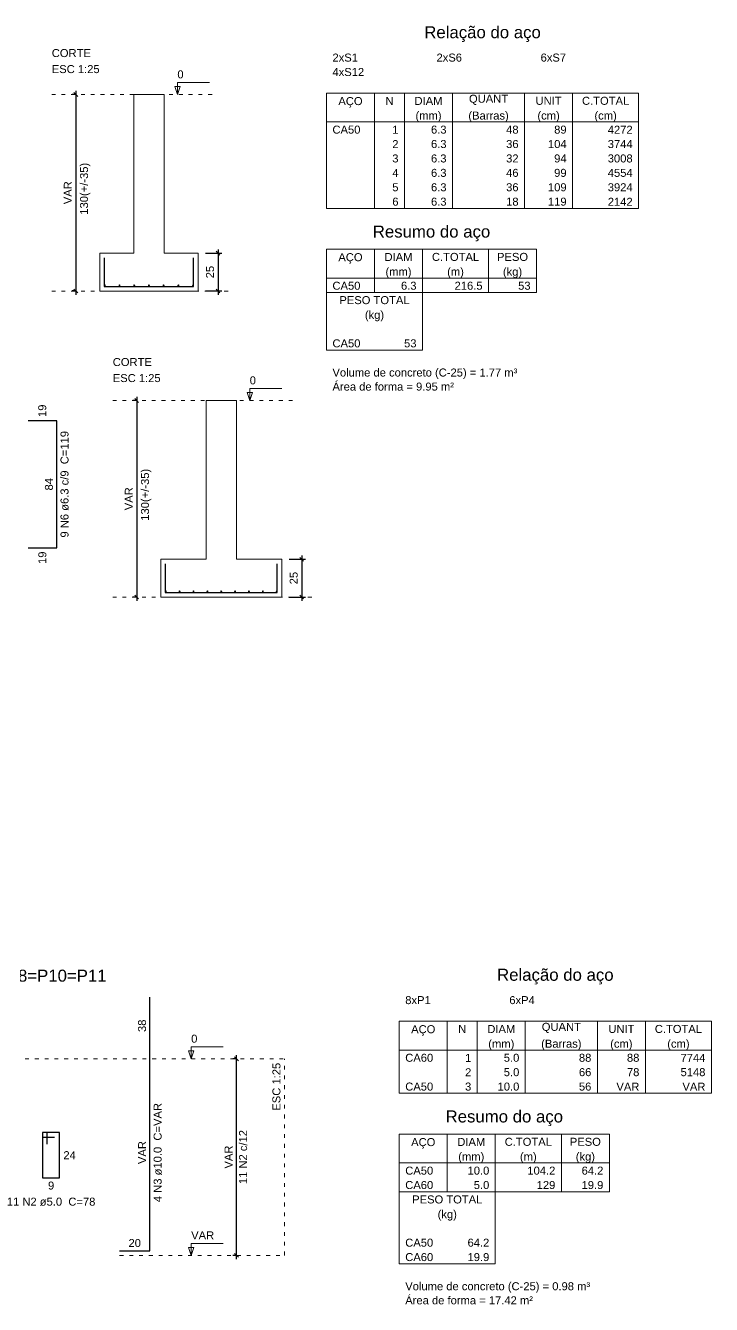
# Model space of a CAD drawing. Header units: millimetres. Extents: x 0 to 619, y -40 to 53.
# Drawn here: x 268.52 to 286.67, y 15.08 to 48.91 of the extents above; entities that cross this region are included whole.
import ezdxf

# ---------------------------------------------------------------- set-up
doc = ezdxf.new("R2010")
doc.units = ezdxf.units.MM
doc.linetypes.add('DOT2', pattern=[3.175, 0, -3.175])
for name, color, linetype, lineweight in [('DT-Armadura', 2, 'Continuous', 30), ('DT-Barras na forma', 2, 'Continuous', 30), ('DT-Barras no corte', 5, 'Continuous', 5), ('DT-Barras rebatidas', 2, 'Continuous', 30), ('DT-Cotas', 9, 'Continuous', 5), ('DT-Forma', 5, 'Continuous', 5), ('DT-Pontilhado', 9, 'DOT2', 5), ('DT-Relação do aço', 9, 'Continuous', 5), ('DT-Textos', 7, 'Continuous', 5), ('DT-Título', 3, 'Continuous', 20)]:
    doc.layers.add(name, color=color, linetype=linetype, lineweight=lineweight)
doc.styles.add('Arial', font='arial.ttf')
doc.styles.get("Standard").update_dxf_attribs({"font": 'arial.ttf'})
doc.dimstyles.new('UM_25.000000', dxfattribs={"dimtxt": 0.18, "dimasz": 0.1, "dimexe": 0.1, "dimexo": 0.2, "dimgap": 0, "dimtad": 1, "dimtih": 1, "dimtoh": 1, "dimdec": 1, "dimlfac": 25, "dimzin": 0, "dimdsep": 46, "dimtxsty": 'Standard', "dimblk": 'CLOSED', "dimblk1": 'CLOSED', "dimblk2": 'CLOSED', "dimcen": 0.09, "dimdle": 0.1, "dimadec": 1, "dimazin": 2, "dimtfac": 1, "dimtdec": 4, "dimtofl": 0, "dimtmove": 0, "dimatfit": 3, "dimldrblk": 'CLOSED', "dimfxl": 1, "dimtolj": 1, "dimarcsym": 0})

# ---------------------------------------------------------------- blocks, each defined once
blk = doc.blocks.new('_OBLIQUE')
at = {"color": 0, "linetype": 'ByBlock', "lineweight": -2}
blk.add_line((-0.5, -0.5), (0.5, 0.5), dxfattribs=at)
blk = doc.blocks.new('*D116')
at = {"layer": 'Defpoints', "color": 0, "transparency": 16777216}
for p in [(271.677, 38.993), (271.465, 33.793), (271.677, 33.793)]:
    blk.add_point(p, dxfattribs=at)
at = {"layer": 'DT-Cotas', "color": 0, "lineweight": -2, "transparency": 16777216}
for p, q in [((271.477, 38.993), (271.365, 38.993)), ((271.465, 39.093), (271.465, 33.693)), ((271.477, 33.793), (271.365, 33.793))]:
    blk.add_line(p, q, dxfattribs=at)
at = {"layer": 'DT-Cotas', "color": 0, "lineweight": -2, "transparency": 16777216, "xscale": 0.1, "yscale": 0.1, "zscale": 0.1}
for p, rotation in [((271.465, 38.993), 90), ((271.465, 33.793), 270)]:
    blk.add_blockref('_OBLIQUE', p, dxfattribs=dict(at, rotation=rotation))
at = {"layer": 'DT-Cotas', "transparency": 16777216, "insert": (271.254, 36.393), "char_height": 0.2118, "attachment_point": 5, "rotation": 90, "style": 'Arial'}
blk.add_mtext('\\A1;VAR', dxfattribs=at)
blk = doc.blocks.new('*D117')
at = {"layer": 'Defpoints', "color": 0, "transparency": 16777216}
for p in [(275.301, 34.793), (275.301, 33.793), (275.83, 33.793)]:
    blk.add_point(p, dxfattribs=at)
at = {"layer": 'DT-Cotas', "color": 0, "lineweight": -2, "transparency": 16777216}
for p, q in [((275.83, 34.893), (275.83, 33.693)), ((275.501, 34.793), (275.93, 34.793)), ((275.501, 33.793), (275.93, 33.793))]:
    blk.add_line(p, q, dxfattribs=at)
at = {"layer": 'DT-Cotas', "color": 0, "lineweight": -2, "transparency": 16777216, "xscale": 0.1, "yscale": 0.1, "zscale": 0.1}
for p, rotation in [((275.83, 34.793), 90), ((275.83, 33.793), 270)]:
    blk.add_blockref('_OBLIQUE', p, dxfattribs=dict(at, rotation=rotation))
at = {"layer": 'DT-Cotas', "transparency": 16777216, "insert": (275.619, 34.293), "char_height": 0.2118, "attachment_point": 5, "rotation": 90, "style": 'Arial'}
blk.add_mtext('\\A1;25', dxfattribs=at)
blk = doc.blocks.new('*D140')
at = {"layer": 'Defpoints', "color": 0, "transparency": 16777216}
for p in [(274.105, 21.575), (274.317, 21.575), (274.317, 16.375)]:
    blk.add_point(p, dxfattribs=at)
at = {"layer": 'DT-Cotas', "color": 0, "lineweight": -2, "transparency": 16777216}
for p, q in [((274.105, 16.275), (274.105, 21.675)), ((274.117, 21.575), (274.005, 21.575)), ((274.117, 16.375), (274.005, 16.375))]:
    blk.add_line(p, q, dxfattribs=at)
at = {"layer": 'DT-Cotas', "color": 0, "lineweight": -2, "transparency": 16777216, "xscale": 0.1, "yscale": 0.1, "zscale": 0.1}
for p, rotation in [((274.105, 21.575), 90), ((274.105, 16.375), 270)]:
    blk.add_blockref('_OBLIQUE', p, dxfattribs=dict(at, rotation=rotation))
at = {"layer": 'DT-Cotas', "transparency": 16777216, "insert": (273.893, 18.975), "char_height": 0.2118, "attachment_point": 5, "rotation": 90, "style": 'Arial'}
blk.add_mtext('\\A1;VAR', dxfattribs=at)
blk = doc.blocks.new('*D480')
at = {"layer": 'Defpoints', "color": 0, "transparency": 16777216}
for p in [(270.063, 47.09), (269.852, 41.89), (270.063, 41.89)]:
    blk.add_point(p, dxfattribs=at)
at = {"layer": 'DT-Cotas', "color": 0, "lineweight": -2, "transparency": 16777216}
for p, q in [((269.863, 47.09), (269.752, 47.09)), ((269.852, 47.19), (269.852, 41.79)), ((269.863, 41.89), (269.752, 41.89))]:
    blk.add_line(p, q, dxfattribs=at)
at = {"layer": 'DT-Cotas', "color": 0, "lineweight": -2, "transparency": 16777216, "xscale": 0.1, "yscale": 0.1, "zscale": 0.1}
for p, rotation in [((269.852, 47.09), 90), ((269.852, 41.89), 270)]:
    blk.add_blockref('_OBLIQUE', p, dxfattribs=dict(at, rotation=rotation))
at = {"layer": 'DT-Cotas', "transparency": 16777216, "insert": (269.64, 44.49), "char_height": 0.2118, "attachment_point": 5, "rotation": 90, "style": 'Arial'}
blk.add_mtext('\\A1;VAR', dxfattribs=at)
blk = doc.blocks.new('*D481')
at = {"layer": 'Defpoints', "color": 0, "transparency": 16777216}
for p in [(273.087, 42.89), (273.087, 41.89), (273.616, 41.89)]:
    blk.add_point(p, dxfattribs=at)
at = {"layer": 'DT-Cotas', "color": 0, "lineweight": -2, "transparency": 16777216}
for p, q in [((273.616, 42.99), (273.616, 41.79)), ((273.287, 42.89), (273.716, 42.89)), ((273.287, 41.89), (273.716, 41.89))]:
    blk.add_line(p, q, dxfattribs=at)
at = {"layer": 'DT-Cotas', "color": 0, "lineweight": -2, "transparency": 16777216, "xscale": 0.1, "yscale": 0.1, "zscale": 0.1}
for p, rotation in [((273.616, 42.89), 90), ((273.616, 41.89), 270)]:
    blk.add_blockref('_OBLIQUE', p, dxfattribs=dict(at, rotation=rotation))
at = {"layer": 'DT-Cotas', "transparency": 16777216, "insert": (273.405, 42.39), "char_height": 0.2118, "attachment_point": 5, "rotation": 90, "style": 'Arial'}
blk.add_mtext('\\A1;25', dxfattribs=at)

msp = doc.modelspace()

# ---------------------------------------------------------------- linework, layer by layer
at = {"layer": 'DT-Armadura'}
for p, q in [((269.3474, 38.4564), (268.5874, 38.4564)), ((269.3474, 35.0964), (269.3474, 38.4564)), ((268.5874, 35.0964), (269.3474, 35.0964))]:
    msp.add_line(p, q, dxfattribs=at)
for points in [[(270.6069, 42.7695), (270.6069, 42.0095), (272.9669, 42.0095), (272.9669, 42.7695)], [(272.2208, 34.6728), (272.2208, 33.9128), (275.1808, 33.9128), (275.1808, 34.6728)]]:
    msp.add_lwpolyline(points, dxfattribs=at)
at = {"layer": 'DT-Barras no corte'}
for centre in [(270.6195, 42.0395), (271.0086, 42.0395), (271.3978, 42.0395), (271.7869, 42.0395), (272.176, 42.0395), (272.5652, 42.0395), (272.9543, 42.0395), (272.2334, 33.9428), (272.6003, 33.9428), (272.9671, 33.9428), (273.334, 33.9428), (273.7008, 33.9428), (274.0677, 33.9428), (274.4345, 33.9428), (274.8014, 33.9428), (275.1682, 33.9428)]:
    msp.add_circle(centre, 0.0126, dxfattribs=at)
at = {"layer": 'DT-Barras rebatidas'}
for p, q in [((271.8108, 21.6949), (271.8108, 23.2017)), ((271.8108, 16.4949), (271.8108, 21.6949)), ((269.0986, 19.6246), (268.9736, 19.6246)), ((268.9736, 19.6246), (268.9736, 18.4246)), ((269.4236, 19.6246), (268.9736, 19.6246)), ((268.9736, 19.6246), (268.9736, 19.4996)), ((268.9736, 19.4996), (269.2861, 19.4996)), ((269.0986, 19.3121), (269.0986, 19.6246)), ((269.4236, 18.4246), (269.4236, 19.6246)), ((268.9736, 18.4246), (269.4236, 18.4246)), ((271.0108, 16.4949), (271.8108, 16.4949))]:
    msp.add_line(p, q, dxfattribs=at)
at = {"layer": 'DT-Forma'}
for points in [[(272.1869, 47.0895), (271.3869, 47.0895), (271.3869, 42.8895), (271.3869, 42.8895), (270.4869, 42.8895), (270.4869, 41.8895), (273.0869, 41.8895), (273.0869, 42.8895), (272.1869, 42.8895), (272.1869, 42.8895), (272.1869, 47.0895)], [(274.1008, 38.9928), (273.3008, 38.9928), (273.3008, 34.7928), (273.3008, 34.7928), (272.1008, 34.7928), (272.1008, 33.7928), (275.3008, 33.7928), (275.3008, 34.7928), (274.1008, 34.7928), (274.1008, 34.7928), (274.1008, 38.9928)]]:
    msp.add_lwpolyline(points, close=True, dxfattribs=at)
at = {"layer": 'DT-Pontilhado', "ltscale": 0.05}
for p, q in [((269.2161, 47.0895), (273.5105, 47.0895)), ((269.2161, 41.8895), (270.4869, 41.8895)), ((273.8812, 41.8895), (273.0869, 41.8895)), ((270.83, 38.9928), (275.7244, 38.9928)), ((270.83, 33.7928), (272.1008, 33.7928)), ((276.0951, 33.7928), (275.3008, 33.7928)), ((265.4084, 21.5749), (275.3761, 21.5749)), ((275.3761, 16.3749), (275.3761, 21.5749)), ((271.0108, 16.3749), (275.3761, 16.3749))]:
    msp.add_line(p, q, dxfattribs=at)
at = {"layer": 'DT-Relação do aço', "linetype": 'Continuous'}
for p, q in [((276.4845, 47.1244), (284.7447, 47.1244)), ((276.4845, 47.1244), (276.4845, 46.3619)), ((277.7553, 47.1244), (277.7553, 46.3619)), ((278.5495, 47.1244), (278.5495, 46.3619)), ((279.8203, 47.1244), (279.8203, 46.3619)), ((281.7265, 47.1244), (281.7265, 46.3619)), ((282.9973, 47.1244), (282.9973, 46.3619)), ((284.7447, 47.1244), (284.7447, 46.3619)), ((276.4845, 46.3619), (284.7447, 46.3619)), ((276.4845, 46.3619), (276.4845, 44.0745)), ((277.7553, 46.3619), (277.7553, 44.0745)), ((278.5495, 46.3619), (278.5495, 44.0745)), ((279.8203, 46.3619), (279.8203, 44.0745)), ((281.7265, 46.3619), (281.7265, 44.0745)), ((282.9973, 46.3619), (282.9973, 44.0745)), ((284.7447, 46.3619), (284.7447, 44.0745)), ((276.4845, 44.0745), (284.7447, 44.0745)), ((276.4845, 42.9943), (282.0442, 42.9943)), ((276.4845, 42.9943), (276.4845, 42.2318)), ((277.7553, 42.9943), (277.7553, 42.2318)), ((279.0261, 42.9943), (279.0261, 42.2318)), ((280.7734, 42.9943), (280.7734, 42.2318)), ((282.0442, 42.9943), (282.0442, 42.2318)), ((276.4845, 42.2318), (282.0442, 42.2318)), ((276.4845, 42.2318), (276.4845, 41.8506)), ((277.7553, 42.2318), (277.7553, 41.8506)), ((279.0261, 42.2318), (279.0261, 41.8506)), ((280.7734, 42.2318), (280.7734, 41.8506)), ((282.0442, 42.2318), (282.0442, 41.8506)), ((276.4845, 41.8506), (282.0442, 41.8506)), ((276.4845, 41.8506), (276.4845, 40.7069)), ((279.0261, 41.8506), (279.0261, 40.7069)), ((276.4845, 40.7069), (276.4845, 40.3256)), ((279.0261, 40.7069), (279.0261, 40.3256)), ((276.4845, 40.3256), (279.0261, 40.3256)), ((278.4105, 22.5677), (286.6707, 22.5677)), ((278.4105, 22.5677), (278.4105, 21.8052)), ((279.6813, 22.5677), (279.6813, 21.8052)), ((280.4756, 22.5677), (280.4756, 21.8052)), ((281.7464, 22.5677), (281.7464, 21.8052)), ((283.6526, 22.5677), (283.6526, 21.8052)), ((284.9234, 22.5677), (284.9234, 21.8052)), ((286.6707, 22.5677), (286.6707, 21.8052)), ((278.4105, 21.8052), (286.6707, 21.8052)), ((278.4105, 21.8052), (278.4105, 20.6615)), ((279.6813, 21.8052), (279.6813, 20.6615)), ((280.4756, 21.8052), (280.4756, 20.6615)), ((281.7464, 21.8052), (281.7464, 20.6615)), ((283.6526, 21.8052), (283.6526, 20.6615)), ((284.9234, 21.8052), (284.9234, 20.6615)), ((286.6707, 21.8052), (286.6707, 20.6615)), ((278.4105, 20.6615), (286.6707, 20.6615)), ((278.4105, 19.5813), (283.9703, 19.5813)), ((278.4105, 19.5813), (278.4105, 18.8188)), ((279.6813, 19.5813), (279.6813, 18.8188)), ((280.9521, 19.5813), (280.9521, 18.8188)), ((282.6995, 19.5813), (282.6995, 18.8188)), ((283.9703, 19.5813), (283.9703, 18.8188)), ((278.4105, 18.8188), (283.9703, 18.8188)), ((278.4105, 18.8188), (278.4105, 18.0564)), ((279.6813, 18.8188), (279.6813, 18.0564)), ((280.9521, 18.8188), (280.9521, 18.0564)), ((282.6995, 18.8188), (282.6995, 18.0564)), ((283.9703, 18.8188), (283.9703, 18.0564)), ((278.4105, 18.0564), (283.9703, 18.0564)), ((278.4105, 18.0564), (278.4105, 16.9126)), ((280.9521, 18.0564), (280.9521, 16.9126)), ((278.4105, 16.9126), (278.4105, 16.1502)), ((280.9521, 16.9126), (280.9521, 16.1502)), ((278.4105, 16.1502), (280.9521, 16.1502))]:
    msp.add_line(p, q, dxfattribs=at)
at = {"layer": 'DT-Textos'}
for points in [[(272.5399, 47.0895), (272.5399, 47.4072), (273.3871, 47.4072)], [(274.4538, 38.9928), (274.4538, 39.3105), (275.301, 39.3105)], [(272.9051, 21.5749), (272.9051, 21.8926), (273.7523, 21.8926)], [(272.9051, 16.3749), (272.9051, 16.6926), (273.7523, 16.6926)]]:
    msp.add_lwpolyline(points, dxfattribs=at)
for points in [[(272.6105, 47.3013), (272.5399, 47.0895), (272.4693, 47.3013), (272.6105, 47.3013)], [(274.5244, 39.2046), (274.4538, 38.9928), (274.3832, 39.2046), (274.5244, 39.2046)], [(272.9757, 21.7867), (272.9051, 21.5749), (272.8345, 21.7867), (272.9757, 21.7867)], [(272.9757, 16.5867), (272.9051, 16.3749), (272.8345, 16.5867), (272.9757, 16.5867)]]:
    msp.add_lwpolyline(points, close=True, dxfattribs=at)

# ---------------------------------------------------------------- texts
at = {"layer": 'DT-Armadura', "color": 7, "char_height": 0.2118, "rotation": 90.00021, "line_spacing_factor": 0.9, "style": 'Arial'}
for s, insert, width, attachment_point in [('19', (269.0733, 38.5564), 0.90832, 7), ('9 N6 ø6.3 c/9  C=119', (269.6651, 36.7764), 5.0832, 8), ('84', (269.2501, 36.7764), 0.90832, 8), ('19', (268.8615, 34.9964), 0.90832, 3)]:
    msp.add_mtext(s, dxfattribs=dict(at, insert=insert, width=width, attachment_point=attachment_point))
at = {"layer": 'DT-Barras na forma', "color": 7, "insert": (274.387, 18.9749), "char_height": 0.2118, "width": 2.5416, "attachment_point": 8, "rotation": 90.00021, "line_spacing_factor": 0.9, "style": 'Arial'}
msp.add_mtext('11 N2 c/12', dxfattribs=at)
at = {"layer": 'DT-Barras rebatidas', "color": 7, "char_height": 0.2118, "attachment_point": 8, "rotation": 90.00021, "line_spacing_factor": 0.9, "style": 'Arial'}
for s, insert, width in [('38', (271.7135, 22.4483), 0.90832), ('4 N3 ø10.0  C=VAR', (272.1287, 19.0944), 4.32072), ('VAR', (271.7135, 19.0949), 1.16248)]:
    msp.add_mtext(s, dxfattribs=dict(at, insert=insert, width=width))
at = {"layer": 'DT-Barras rebatidas', "color": 7, "char_height": 0.2118, "line_spacing_factor": 0.9, "style": 'Arial'}
for s, insert, width, attachment_point in [('24', (269.5237, 19.1305), 0.90832, 1), ('9', (269.1986, 18.3273), 0.65416, 2), ('11 N2 ø5.0  C=78', (269.1986, 17.6833), 4.06656, 8), ('20', (271.4108, 16.5922), 0.90832, 8)]:
    msp.add_mtext(s, dxfattribs=dict(at, insert=insert, width=width, attachment_point=attachment_point))
at = {"layer": 'DT-Cotas', "char_height": 0.2118, "width": 2.5416, "attachment_point": 8, "rotation": 90.00021, "line_spacing_factor": 0.798, "style": 'Arial'}
for insert in [(270.2391, 44.5951), (271.853, 36.4984)]:
    msp.add_mtext('130(+/-35)', dxfattribs=dict(at, insert=insert))
at = {"layer": 'DT-Relação do aço', "color": 7, "line_spacing_factor": 0.9, "style": 'Arial'}
for s, insert, char_height, width, attachment_point in [('Relação do aço', (280.6146, 48.4799), 0.3177, 5.33736, 8), ('2xS1', (276.6433, 47.9568), 0.2118, 1.01664, 7), ('2xS6', (279.3967, 47.9568), 0.2118, 1.01664, 7), ('6xS7', (282.1501, 47.9568), 0.2118, 1.01664, 7), ('4xS12', (276.6433, 47.5755), 0.2118, 1.2708, 7), ('QUANT', (280.7734, 46.8131), 0.2118, 1.2708, 8), ('AÇO', (277.1199, 46.7432), 0.2118, 0.76248, 8), ('N', (278.1524, 46.8131), 0.2118, 0.25416, 8), ('DIAM', (279.1849, 46.8131), 0.2118, 1.01664, 8), ('UNIT', (282.3619, 46.8131), 0.2118, 1.01664, 8), ('C.TOTAL', (283.871, 46.8131), 0.2118, 1.77912, 8), ('(mm)', (279.1849, 46.3619), 0.2118, 1.01664, 8), ('(Barras)', (280.7734, 46.3619), 0.2118, 2.03328, 8), ('(cm)', (282.3619, 46.3619), 0.2118, 1.01664, 8), ('(cm)', (283.871, 46.3619), 0.2118, 1.01664, 8), ('CA50', (276.6433, 46.0506), 0.2118, 1.01664, 7), ('1', (278.3907, 46.0506), 0.2118, 0.25416, 9), ('6.3', (279.6615, 46.0506), 0.2118, 0.76248, 9), ('48', (281.5677, 46.0506), 0.2118, 0.50832, 9), ('89', (282.8385, 46.0506), 0.2118, 0.50832, 9), ('4272', (284.5858, 46.0506), 0.2118, 1.01664, 9), ('2', (278.3907, 45.6693), 0.2118, 0.25416, 9), ('6.3', (279.6615, 45.6693), 0.2118, 0.76248, 9), ('36', (281.5677, 45.6693), 0.2118, 0.50832, 9), ('104', (282.8385, 45.6693), 0.2118, 0.76248, 9), ('3744', (284.5858, 45.6693), 0.2118, 1.01664, 9), ('3', (278.3907, 45.2881), 0.2118, 0.25416, 9), ('6.3', (279.6615, 45.2881), 0.2118, 0.76248, 9), ('32', (281.5677, 45.2881), 0.2118, 0.50832, 9), ('94', (282.8385, 45.2881), 0.2118, 0.50832, 9), ('3008', (284.5858, 45.2881), 0.2118, 1.01664, 9), ('4', (278.3907, 44.9069), 0.2118, 0.25416, 9), ('6.3', (279.6615, 44.9069), 0.2118, 0.76248, 9), ('46', (281.5677, 44.9069), 0.2118, 0.50832, 9), ('99', (282.8385, 44.9069), 0.2118, 0.50832, 9), ('4554', (284.5858, 44.9069), 0.2118, 1.01664, 9), ('5', (278.3907, 44.5256), 0.2118, 0.25416, 9), ('6.3', (279.6615, 44.5256), 0.2118, 0.76248, 9), ('36', (281.5677, 44.5256), 0.2118, 0.50832, 9), ('109', (282.8385, 44.5256), 0.2118, 0.76248, 9), ('3924', (284.5858, 44.5256), 0.2118, 1.01664, 9), ('6', (278.3907, 44.1444), 0.2118, 0.25416, 9), ('6.3', (279.6615, 44.1444), 0.2118, 0.76248, 9), ('18', (281.5677, 44.1444), 0.2118, 0.50832, 9), ('119', (282.8385, 44.1444), 0.2118, 0.76248, 9), ('2142', (284.5858, 44.1444), 0.2118, 1.01664, 9), ('Resumo do aço', (279.2643, 43.2061), 0.3177, 4.95612, 8), ('AÇO', (277.1199, 42.6131), 0.2118, 0.76248, 8), ('DIAM', (278.3907, 42.683), 0.2118, 1.01664, 8), ('C.TOTAL', (279.8997, 42.683), 0.2118, 1.77912, 8), ('PESO', (281.4088, 42.683), 0.2118, 1.01664, 8), ('(mm)', (278.3907, 42.2318), 0.2118, 1.01664, 8), ('(m)', (279.8997, 42.2318), 0.2118, 0.76248, 8), ('(kg)', (281.4088, 42.2318), 0.2118, 1.01664, 8), ('CA50', (276.6433, 41.9205), 0.2118, 1.01664, 7), ('6.3', (278.8672, 41.9205), 0.2118, 0.76248, 9), ('216.5', (280.6146, 41.9205), 0.2118, 1.2708, 9), ('53', (281.8854, 41.9205), 0.2118, 0.50832, 9), ('PESO TOTAL', (277.7553, 41.5392), 0.2118, 2.5416, 8), ('(kg)', (277.7553, 41.0881), 0.2118, 1.01664, 8), ('CA50', (276.6433, 40.3955), 0.2118, 1.01664, 7), ('53', (278.8672, 40.3955), 0.2118, 0.50832, 9), ('Volume de concreto (C-25) = 1.77 m³', (276.6433, 39.5631), 0.2118, 8.8956, 7), ('Área de forma = 9.95 m²', (276.6433, 39.2518), 0.2118, 5.84568, 7), ('Relação do aço', (282.5406, 23.542), 0.3177, 5.33736, 8), ('8xP1', (278.5694, 23.0188), 0.2118, 1.01664, 7), ('6xP4', (281.3228, 23.0188), 0.2118, 1.01664, 7), ('AÇO', (279.0459, 22.1865), 0.2118, 0.76248, 8), ('N', (280.0785, 22.2564), 0.2118, 0.25416, 8), ('DIAM', (281.111, 22.2564), 0.2118, 1.01664, 8), ('QUANT', (282.6995, 22.2564), 0.2118, 1.2708, 8), ('UNIT', (284.288, 22.2564), 0.2118, 1.01664, 8), ('C.TOTAL', (285.7971, 22.2564), 0.2118, 1.77912, 8), ('(mm)', (281.111, 21.8052), 0.2118, 1.01664, 8), ('(Barras)', (282.6995, 21.8052), 0.2118, 2.03328, 8), ('(cm)', (284.288, 21.8052), 0.2118, 1.01664, 8), ('(cm)', (285.7971, 21.8052), 0.2118, 1.01664, 8), ('CA60', (278.5694, 21.4939), 0.2118, 1.01664, 7), ('1', (280.3167, 21.4939), 0.2118, 0.25416, 9), ('5.0', (281.5875, 21.4939), 0.2118, 0.76248, 9), ('88', (283.4937, 21.4939), 0.2118, 0.50832, 9), ('88', (284.7645, 21.4939), 0.2118, 0.50832, 9), ('7744', (286.5119, 21.4939), 0.2118, 1.01664, 9), ('2', (280.3167, 21.1126), 0.2118, 0.25416, 9), ('5.0', (281.5875, 21.1126), 0.2118, 0.76248, 9), ('66', (283.4937, 21.1126), 0.2118, 0.50832, 9), ('78', (284.7645, 21.1126), 0.2118, 0.50832, 9), ('5148', (286.5119, 21.1126), 0.2118, 1.01664, 9), ('CA50', (278.5694, 20.7314), 0.2118, 1.01664, 7), ('3', (280.3167, 20.7314), 0.2118, 0.25416, 9), ('10.0', (281.5875, 20.7314), 0.2118, 1.01664, 9), ('56', (283.4937, 20.7314), 0.2118, 0.50832, 9), ('VAR', (284.7645, 20.7314), 0.2118, 0.76248, 9), ('VAR', (286.5119, 20.7314), 0.2118, 0.76248, 9), ('Resumo do aço', (281.1904, 19.7931), 0.3177, 4.95612, 8), ('AÇO', (279.0459, 19.2001), 0.2118, 0.76248, 8), ('DIAM', (280.3167, 19.27), 0.2118, 1.01664, 8), ('C.TOTAL', (281.8258, 19.27), 0.2118, 1.77912, 8), ('PESO', (283.3349, 19.27), 0.2118, 1.01664, 8), ('(mm)', (280.3167, 18.8188), 0.2118, 1.01664, 8), ('(m)', (281.8258, 18.8188), 0.2118, 0.76248, 8), ('(kg)', (283.3349, 18.8188), 0.2118, 1.01664, 8), ('CA50', (278.5694, 18.5075), 0.2118, 1.01664, 7), ('10.0', (280.7933, 18.5075), 0.2118, 1.01664, 9), ('104.2', (282.5406, 18.5075), 0.2118, 1.2708, 9), ('64.2', (283.8114, 18.5075), 0.2118, 1.01664, 9), ('CA60', (278.5694, 18.1263), 0.2118, 1.01664, 7), ('5.0', (280.7933, 18.1263), 0.2118, 0.76248, 9), ('129', (282.5406, 18.1263), 0.2118, 0.76248, 9), ('19.9', (283.8114, 18.1263), 0.2118, 1.01664, 9), ('PESO TOTAL', (279.6813, 17.745), 0.2118, 2.5416, 8), ('(kg)', (279.6813, 17.2939), 0.2118, 1.01664, 8), ('CA50', (278.5694, 16.6013), 0.2118, 1.01664, 7), ('64.2', (280.7933, 16.6013), 0.2118, 1.01664, 9), ('CA60', (278.5694, 16.2201), 0.2118, 1.01664, 7), ('19.9', (280.7933, 16.2201), 0.2118, 1.01664, 9), ('Volume de concreto (C-25) = 0.98 m³', (278.5694, 15.3877), 0.2118, 8.8956, 7), ('Área de forma = 17.42 m²', (278.5694, 15.0763), 0.2118, 6.09984, 7)]:
    msp.add_mtext(s, dxfattribs=dict(at, insert=insert, char_height=char_height, width=width, attachment_point=attachment_point))
at = {"layer": 'DT-Textos', "char_height": 0.2118, "attachment_point": 7, "line_spacing_factor": 0.798, "style": 'Arial'}
for s, insert, width in [('CORTE', (269.2161, 48.0763), 1.2708), ('ESC 1:25', (269.2161, 47.6523), 2.03328), ('0', (272.5401, 47.513), 0.25416), ('CORTE', (270.83, 39.9011), 1.2708), ('ESC 1:25', (270.83, 39.4771), 2.03328), ('0', (274.454, 39.4163), 0.25416), ('0', (272.9046, 21.9983), 0.25416), ('VAR', (272.9046, 16.7983), 0.76248)]:
    msp.add_mtext(s, dxfattribs=dict(at, insert=insert, width=width))
at = {"layer": 'DT-Textos', "insert": (275.2697, 21.4694), "char_height": 0.2118, "width": 2.03328, "attachment_point": 9, "rotation": 90.00021, "line_spacing_factor": 0.798, "style": 'Arial'}
msp.add_mtext('ESC 1:25', dxfattribs=at)
at = {"layer": 'DT-Título', "insert": (265.6206, 23.6113), "char_height": 0.3177, "width": 7.24356, "attachment_point": 7, "line_spacing_factor": 0.798, "style": 'Arial'}
msp.add_mtext('P4=P5=P7=P8=P10=P11', dxfattribs=at)

# ---------------------------------------------------------------- dimensions: what is measured, and where the dimension line sits
at = {"layer": 'DT-Cotas'}
for base, p1, p2, picture, middle in [((269.8515, 41.8895), (270.0633, 47.0895), (270.0633, 41.8895), '*D480', (269.6397, 44.4895)), ((271.4654, 33.7928), (271.6772, 38.9928), (271.6772, 33.7928), '*D116', (271.2536, 36.3928)), ((274.1053, 21.5749), (274.3171, 16.3749), (274.3171, 21.5749), '*D140', (273.8935, 18.9749))]:
    dim = msp.add_linear_dim(base=base, p1=p1, p2=p2, angle=90, text='VAR', dimstyle='UM_25.000000', override={"dimtxt": 0.2118, "dimasz": 0.1, "dimexe": 0.1, "dimexo": 0.2, "dimtad": 1, "dimtih": 0, "dimtoh": 0, "dimdec": 1, "dimlfac": 25, "dimzin": 8, "dimtxsty": 'Arial', "dimblk": 'OBLIQUE', "dimblk1": 'OBLIQUE', "dimblk2": 'OBLIQUE', "dimsah": 1, "dimdle": 0.1, "dimse1": 0, "dimse2": 0, "dimclrt": 256, "dimadec": 1, "dimazin": 3, "dimtmove": 2, "dimldrblk": 'OBLIQUE'}, dxfattribs=at)
    dim.commit()
    dim.dimension.update_dxf_attribs({"geometry": picture, "text_midpoint": middle, "dimtype": 160, "text_rotation": 90})
for base, p1, p2, picture, middle in [((273.6164, 41.8895), (273.0869, 42.8895), (273.0869, 41.8895), '*D481', (273.4046, 42.3895)), ((275.8303, 33.7928), (275.3008, 34.7928), (275.3008, 33.7928), '*D117', (275.6185, 34.2928))]:
    dim = msp.add_linear_dim(base=base, p1=p1, p2=p2, angle=90, dimstyle='UM_25.000000', override={"dimtxt": 0.2118, "dimasz": 0.1, "dimexe": 0.1, "dimexo": 0.2, "dimtad": 1, "dimtih": 0, "dimtoh": 0, "dimdec": 1, "dimlfac": 25, "dimzin": 8, "dimtxsty": 'Arial', "dimblk": 'OBLIQUE', "dimblk1": 'OBLIQUE', "dimblk2": 'OBLIQUE', "dimsah": 1, "dimdle": 0.1, "dimse1": 0, "dimse2": 0, "dimclrt": 256, "dimadec": 1, "dimazin": 3, "dimtmove": 2, "dimldrblk": 'OBLIQUE'}, dxfattribs=at)
    dim.commit()
    dim.dimension.update_dxf_attribs({"geometry": picture, "text_midpoint": middle, "dimtype": 160, "text_rotation": 90})

doc.saveas('drawing.dxf')
